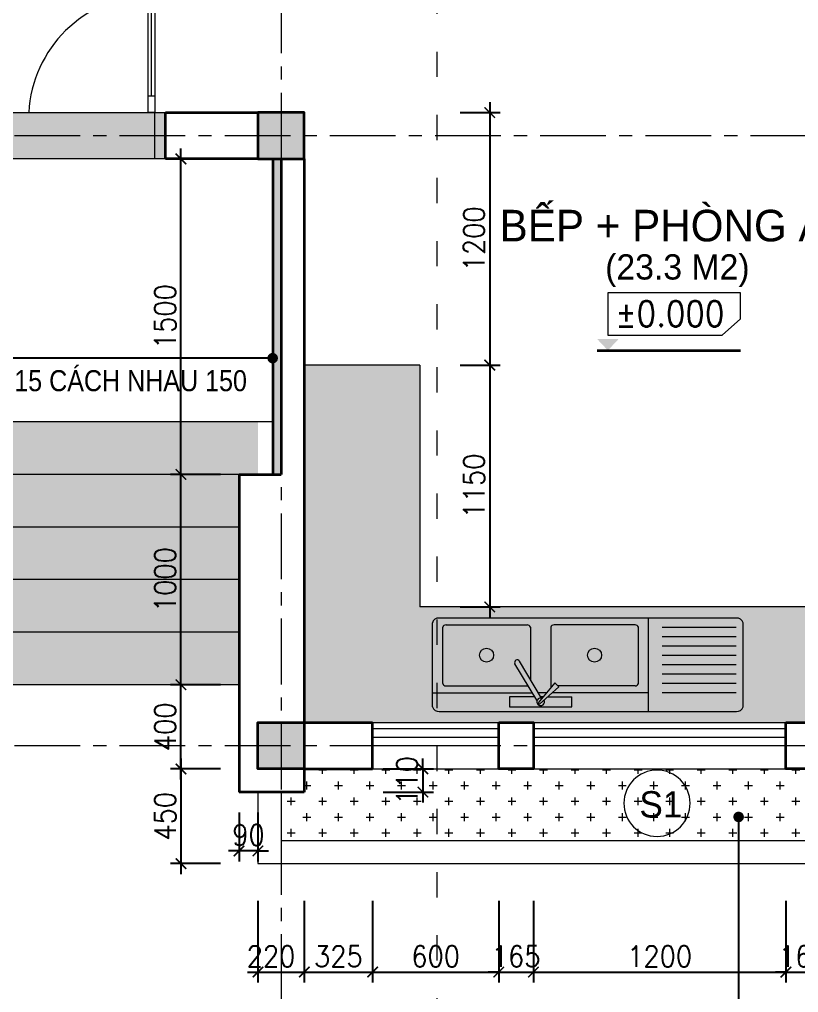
# Model space of a CAD drawing. Header units: millimetres. Extents: x -529782 to -142003, y -492574 to -273331.
# Drawn here: x -261448 to -257744, y -369084 to -364458 of the extents above; entities that cross this region are included whole.
import ezdxf

# ---------------------------------------------------------------- set-up
doc = ezdxf.new("R2010")
doc.units = ezdxf.units.MM
doc.header["$LTSCALE"] = 500
doc.header["$MEASUREMENT"] = 0
doc.header["$PDMODE"] = 3
doc.linetypes.add('ACAD_ISO03W100', pattern=[30, 12, -18])
doc.linetypes.add('CENTER', pattern=[2, 1.25, -0.25, 0.25, -0.25])
doc.layers.get('0').update_dxf_attribs({"linetype": 'CONTINUOUS', "lineweight": 13})
doc.layers.get('Defpoints').update_dxf_attribs({"color": 255, "linetype": 'CONTINUOUS', "lineweight": 13})
for name, color, linetype, lineweight in [('1.cat 30', 30, 'CONTINUOUS', 35), ('1.cot', 2, 'CONTINUOUS', 35), ('2.thay 145', 145, 'CONTINUOUS', 18), ('3.manh 08', 8, 'CONTINUOUS', 9), ('4.dim 08', 8, 'CONTINUOUS', 13), ('7.tim 67', 67, 'CENTER', 9), ('8.vat lieu 08', 8, 'CONTINUOUS', 5), ('9.text \xad white', 7, 'CONTINUOUS', 15), ('CA.manh 08', 8, 'CONTINUOUS', 9), ('CA.thay 145', 145, 'CONTINUOUS', 18), ('CHITIET', 9, 'CONTINUOUS', 9), ('noithat', 15, 'CONTINUOUS', 9)]:
    doc.layers.add(name, color=color, linetype=linetype, lineweight=lineweight)
doc.styles.add('CA.JSC1', font='')
doc.styles.get("Standard").update_dxf_attribs({"font": 'txt.shx', "width": 0.9})
doc.styles.add('VnAvantH', font='')
doc.styles.get('CA.JSC1').set_extended_font_data('.VnAvantH')
doc.styles.get('VnAvantH').set_extended_font_data('.VnAvantH')
doc.dimstyles.new('CA 50', dxfattribs={"dimscale": 0, "dimtxt": 100, "dimasz": 50, "dimexe": 50, "dimexo": 0, "dimgap": 25, "dimtad": 1, "dimdec": 0, "dimzin": 0, "dimdsep": 46, "dimtxsty": 'Standard', "dimblk": 'ARCHTICK', "dimcen": 0.09, "dimdle": 50, "dimclrd": 256, "dimclre": 256, "dimclrt": 7, "dimadec": 0, "dimazin": 0, "dimtfac": 1, "dimtdec": 0, "dimtix": 1, "dimtmove": 2, "dimatfit": 3, "dimldrblk": 'DOT', "dimfxl": 1, "dimtolj": 1, "dimtzin": 0, "dimarcsym": 0})
pattern_1 = [(37.50000000000001, (0, 0), (-1.259867162192163, 38.53647538026317), [0, -30.4, 0, -34, 0, -32.5]), (7.499999999999999, (0, 0), (35.39553410535454, 56.4429213045948), [0, -16.4, 0, -27.4, 0, -10.5]), (327.5, (-24.6, 0), (62.2828372350299, 0.11318107073929), [0, -10, 0, -36, 0, -47]), (317.5, (-24.6, 0), (60.12253209144586, 17.55351129868498), [0, -5, 0, -23.6, 0, -27])]

# ---------------------------------------------------------------- blocks, each defined once
blk = doc.blocks.new('A$C2BDB356E')
at = {"layer": 'noithat', "color": 135, "linetype": 'Continuous'}
for p, q in [((0.0007344302721321583, 599.9999563574092), (0.0007344302721321583, 699.9999563574092)), ((0.0007344302721321583, 699.9999563574092), (40.00073443027213, 699.9999563574092)), ((40.00073443027213, 699.9999563574092), (40.00073443027213, 599.9999563574092)), ((40.00073443027213, 599.9999563574092), (0.0007344302721321583, 599.9999563574092)), ((0.0007344302721321583, 99.99995635740925), (0.0007344302721321583, -4.364259075373411e-05)), ((40.00073443027213, 99.99995635740925), (0.0007344302721321583, 99.99995635740925)), ((40.00073443027213, -4.364259075373411e-05), (40.00073443027213, 99.99995635740925)), ((0.0007344302721321583, -4.364259075373411e-05), (40.00073443027213, -4.364259075373411e-05))]:
    blk.add_line(p, q, dxfattribs=at)
at = {"layer": 'noithat', "color": 8, "linetype": 'Continuous'}
for p, q in [((0.0007344302721321583, 99.99995635740925), (0.0007344302721321583, 599.9999563574092)), ((20.00073443027213, 599.9999563574092), (20.00073443027213, 99.99995635740925)), ((40.00073443027213, 599.9999563574092), (40.00073443027213, 99.99995635740925))]:
    blk.add_line(p, q, dxfattribs=at)
at = {"layer": 'noithat', "color": 1, "linetype": 'Continuous'}
blk.add_arc((10.18820847296689, 740.3098040898665), 740.9098847954065, 272.306074052381, 356.8812333185894, dxfattribs=at)
blk = doc.blocks.new('A$C6E1B72D1')
at = {"layer": 'noithat', "linetype": 'Continuous'}
for p, q in [((-0.0001640692353248596, 420.7680458985269), (-0.0001640692353248596, 22.14362573251128)), ((1444.282749138772, 442.9146523438394), (32.09326549619436, 442.91236352548)), ((449.2830543145537, 442.9131264649332), (450.34659191221, 7.104501128196716e-05)), ((1111.11319347471, 420.7672829590738), (814.6013526543975, 420.7672829590738)), ((814.6013526543975, 420.7672829590738), (814.6013526543975, 373.2193703614175)), ((1111.11319347471, 373.2193703614175), (1111.11319347471, 420.7672829590738)), ((1476.377323113382, 420.76880883798), (1477.335575066507, 22.14667749032378)), ((929.3222694024444, 373.2193703614175), (814.6013526543975, 373.2193703614175)), ((967.8308753594756, 407.7980751954019), (876.3742713555694, 325.6722207032144)), ((894.9060706719756, 307.8423256836832), (974.3280677422881, 401.890635009855)), ((950.1161841973662, 373.2193703614175), (961.7471961602569, 373.2193703614175)), ((957.7417640313506, 379.8828835450113), (957.786777459085, 379.8073525391519)), ((957.786777459085, 379.8073525391519), (1063.350131951272, 204.1603798829019)), ((979.8929481133819, 390.5480141602457), (980.0287513360381, 390.2893776856363)), ((980.0287513360381, 390.2893776856363), (1084.747531853616, 216.0469765625894)), ((990.2902869805694, 373.2193703614175), (1111.11319347471, 373.2193703614175)), ((449.3356971368194, 354.2458291016519), (908.1941871270537, 354.2458291016519)), ((876.3742713555694, 325.6722207032144), (894.9060706719756, 307.8423256836832)), ((914.7150306329131, 43.05503320321441), (914.7150306329131, 331.2996621094644)), ((934.092929802835, 354.2458291016519), (973.14932628721, 354.2458291016519)), ((1476.377323113382, 354.2458291016519), (1001.690891228616, 354.2458291016519)), ((497.4787025079131, 309.9541420899332), (497.4787025079131, 43.05427026376128)), ((513.5263709649444, 321.0274453125894), (881.2021522149444, 321.0274453125894)), ((1010.998752556741, 43.05503320321441), (1010.998752556741, 291.2682290039957)), ((1412.18741222471, 321.0274453125894), (1021.654727898538, 321.0274453125894)), ((1428.235080681741, 309.9541420899332), (1428.235080681741, 43.05503320321441)), ((32.09326549619436, 7.104501128196716e-05), (1445.240238152444, 0.0008339844644069672)), ((513.5263709649444, 31.98172998055816), (898.6673621758819, 31.98249292001128)), ((1412.18741222471, 31.98249292001128), (1027.046421013772, 31.98249292001128))]:
    blk.add_line(p, q, dxfattribs=at)
at = {"layer": 'noithat', "color": 156}
for p, q in [((32.09479137510061, 354.3312783204019), (385.142734490335, 354.3312783204019)), ((32.09479137510061, 310.0403542481363), (385.142734490335, 310.0403542481363)), ((32.09479137510061, 265.7486672364175), (385.142734490335, 265.7486672364175)), ((32.09479137510061, 221.4577431641519), (385.142734490335, 221.4577431641519)), ((32.09479137510061, 177.1668190918863), (385.142734490335, 177.1668190918863)), ((32.09479137510061, 132.8751320801675), (385.142734490335, 132.8751320801675)), ((32.09479137510061, 88.5842080079019), (385.142734490335, 88.5842080079019)), ((32.09479137510061, 44.29328393563628), (385.142734490335, 44.29328393563628))]:
    blk.add_line(p, q, dxfattribs=at)
at = {"layer": 'noithat', "linetype": 'Continuous'}
for centre in [(706.0976295098662, 175.4769082032144), (1219.617679558694, 175.4776711426675)]:
    blk.add_circle(centre, 33.2183837890625, dxfattribs=at)
for centre, radius, start, end in [((27.88928361982107, 414.6767083741724), 28.54690325358887, 81.53149259038038, 167.6794986471962), ((1448.484984233975, 414.6754441000521), 28.55016045374393, 12.3232379801275, 98.46398995753543), ((962.2162634953856, 397.4688732884824), 18.1301029671313, 250.4989757583646, 208.8114479477227), ((967.2825764790177, 400.668092019856), 7.15103431334749, 9.856066332278878, 85.60258372918807), ((511.4259673058987, 306.9064311049879), 14.27636990668869, 81.53967679184258, 167.6736672196492), ((1414.289938315749, 306.9095069915056), 14.273639983018, 12.31608928529571, 98.47056654684057), ((1073.935023337603, 210.3085482418537), 12.24091091034832, 210.1498957387909, 27.95584347097996), ((27.8893860206008, 28.23608449101448), 28.54724256486085, 192.3226559555198, 278.46819839597), ((511.4260698035359, 46.1031027585268), 14.27670949751336, 192.3306420769022, 278.4597047586103), ((900.7689119577408, 46.10205603763461), 14.27510329785728, 261.5342698816995, 347.6753836584962), ((1024.944871224463, 46.10205603763461), 14.27510329785728, 192.3246163415039, 278.4657301183006), ((1414.291083939373, 46.09898068383336), 14.27237406477604, 261.5240268080724, 347.6856265543046), ((1449.44306563586, 28.24014461413026), 28.5503489238796, 261.5348641832857, 347.6766344100138)]:
    blk.add_arc(centre, radius, start, end, dxfattribs=at)
blk = doc.blocks.new('ki hieu cost')
at = {"layer": '1.cat 30'}
blk.add_line((-119312.6479903211, -196389.5266377838), (-118175.9534743076, -196389.5266377837), dxfattribs=at)
at = {"layer": '3.manh 08'}
blk.add_lwpolyline([(-119227.225577535, -195933.8747298737), (-119227.225577535, -196268.1983629046), (-118320.4604987512, -196268.1983629046), (-118175.9534743076, -196138.8011558482), (-118175.9534743076, -195933.8747298737)], close=True, dxfattribs=at)
blk.add_solid([(-119312.6479903211, -196299.0221607631), (-119141.803164749, -196299.0221607631), (-119227.225577535, -196389.5266377839)], dxfattribs=at)
blk = doc.blocks.new('_ArchTick')
at = {"color": 1, "linetype": 'ByBlock', "const_width": 0.150000081}
blk.add_lwpolyline([(-0.5000002699998731, -0.5000002699998731), (0.5000002699998731, 0.5000002699998731)], dxfattribs=at)
blk = doc.blocks.new('*D354')
at = {"layer": '4.dim 08', "lineweight": -2, "transparency": 16777216}
for p, q in [((-260680, -367970.9999999998), (-260680, -368520.9999999998)), ((-260491.5, -368020.9999999998), (-260730, -368020.9999999998)), ((-260491.5, -368470.9999999998), (-260730, -368470.9999999998))]:
    blk.add_line(p, q, dxfattribs=at)
at = {"layer": 'Defpoints', "color": 0, "transparency": 16777216}
for p in [(-260491.5, -368020.9999999998), (-260680, -368470.9999999998), (-260491.5, -368470.9999999998)]:
    blk.add_point(p, dxfattribs=at)
at = {"layer": '4.dim 08', "lineweight": -2, "transparency": 16777216, "xscale": 50, "yscale": 50, "zscale": 50}
for p, rotation in [((-260680, -368020.9999999998), 90), ((-260680, -368470.9999999998), 270)]:
    blk.add_blockref('_ArchTick', p, dxfattribs=dict(at, rotation=rotation))
at = {"layer": '4.dim 08', "color": 7, "transparency": 16777216, "insert": (-260754.9999999999, -368245.9999999998), "char_height": 100, "attachment_point": 5, "rotation": 90}
blk.add_mtext('\\A1;450', dxfattribs=at)
blk = doc.blocks.new('_DOT')
at = {"color": 1, "linetype": 'ByBlock'}
blk.add_line((-0.5, 0), (-1, 0), dxfattribs=at)
at = {"color": 1, "linetype": 'ByBlock', "const_width": 0.5}
blk.add_lwpolyline([(-0.25, 0, 1), (0.25, 0, 1)], format="xyb", close=True, dxfattribs=at)
blk = doc.blocks.new('*D355')
at = {"layer": '4.dim 08', "lineweight": -2, "transparency": 16777216}
for p, q in [((-260680, -368070.9999999998), (-260680, -367570.9999999998)), ((-260491.5, -367620.9999999998), (-260730, -367620.9999999998)), ((-260491.5, -368020.9999999998), (-260730, -368020.9999999998))]:
    blk.add_line(p, q, dxfattribs=at)
at = {"layer": 'Defpoints', "color": 0, "transparency": 16777216}
for p in [(-260680, -367620.9999999998), (-260491.5, -367620.9999999998), (-260491.5, -368020.9999999998)]:
    blk.add_point(p, dxfattribs=at)
at = {"layer": '4.dim 08', "lineweight": -2, "transparency": 16777216, "xscale": 50, "yscale": 50, "zscale": 50}
for p, rotation in [((-260680, -367620.9999999998), 90), ((-260680, -368020.9999999998), 270)]:
    blk.add_blockref('_ArchTick', p, dxfattribs=dict(at, rotation=rotation))
at = {"layer": '4.dim 08', "color": 7, "transparency": 16777216, "insert": (-260754.9999999999, -367820.9999999999), "char_height": 100, "attachment_point": 5, "rotation": 90}
blk.add_mtext('\\A1;400', dxfattribs=at)
blk = doc.blocks.new('*D356')
at = {"layer": '4.dim 08', "lineweight": -2, "transparency": 16777216}
for p, q in [((-260680, -367670.9999999998), (-260680, -366570.9999999998)), ((-260491.5, -366620.9999999998), (-260730, -366620.9999999998)), ((-260491.5, -367620.9999999998), (-260730, -367620.9999999998))]:
    blk.add_line(p, q, dxfattribs=at)
at = {"layer": 'Defpoints', "color": 0, "transparency": 16777216}
for p in [(-260680, -366620.9999999998), (-260491.5, -366620.9999999998), (-260491.5, -367620.9999999998)]:
    blk.add_point(p, dxfattribs=at)
at = {"layer": '4.dim 08', "lineweight": -2, "transparency": 16777216, "xscale": 50, "yscale": 50, "zscale": 50}
for p, rotation in [((-260680, -366620.9999999998), 90), ((-260680, -367620.9999999998), 270)]:
    blk.add_blockref('_ArchTick', p, dxfattribs=dict(at, rotation=rotation))
at = {"layer": '4.dim 08', "color": 7, "transparency": 16777216, "insert": (-260754.9999999999, -367120.9999999999), "char_height": 100, "attachment_point": 5, "rotation": 90}
blk.add_mtext('\\A1;1000', dxfattribs=at)
blk = doc.blocks.new('*D357')
at = {"layer": '4.dim 08', "lineweight": -2, "transparency": 16777216}
for p, q in [((-260680, -366670.9999999998), (-260680, -365070.9999999998)), ((-260494.4089530162, -365120.9999999998), (-260730, -365120.9999999998)), ((-260494.4089530162, -366620.9999999998), (-260730, -366620.9999999998))]:
    blk.add_line(p, q, dxfattribs=at)
at = {"layer": 'Defpoints', "color": 0, "transparency": 16777216}
for p in [(-260680, -365120.9999999998), (-260494.4089530162, -365120.9999999998), (-260494.4089530162, -366620.9999999998)]:
    blk.add_point(p, dxfattribs=at)
at = {"layer": '4.dim 08', "lineweight": -2, "transparency": 16777216, "xscale": 50, "yscale": 50, "zscale": 50}
for p, rotation in [((-260680, -365120.9999999998), 90), ((-260680, -366620.9999999998), 270)]:
    blk.add_blockref('_ArchTick', p, dxfattribs=dict(at, rotation=rotation))
at = {"layer": '4.dim 08', "color": 7, "transparency": 16777216, "insert": (-260754.9999999999, -365870.9999999999), "char_height": 100, "attachment_point": 5, "rotation": 90}
blk.add_mtext('\\A1;1500', dxfattribs=at)
blk = doc.blocks.new('*D358')
at = {"layer": '4.dim 08', "lineweight": -2, "transparency": 16777216}
for p, q in [((-259211.5, -364850.9999999998), (-259211.5, -366150.9999999998)), ((-259352, -364900.9999999998), (-259161.5, -364900.9999999998)), ((-259352, -366100.9999999998), (-259161.5, -366100.9999999998))]:
    blk.add_line(p, q, dxfattribs=at)
at = {"layer": 'Defpoints', "color": 0, "transparency": 16777216}
for p in [(-259352, -364900.9999999998), (-259352, -366100.9999999998), (-259211.5, -366100.9999999998)]:
    blk.add_point(p, dxfattribs=at)
at = {"layer": '4.dim 08', "lineweight": -2, "transparency": 16777216, "xscale": 50, "yscale": 50, "zscale": 50}
for p, rotation in [((-259211.5, -364900.9999999998), 90), ((-259211.5, -366100.9999999998), 270)]:
    blk.add_blockref('_ArchTick', p, dxfattribs=dict(at, rotation=rotation))
at = {"layer": '4.dim 08', "color": 7, "transparency": 16777216, "insert": (-259286.4999999999, -365500.9999999999), "char_height": 100, "attachment_point": 5, "rotation": 90}
blk.add_mtext('\\A1;1200', dxfattribs=at)
blk = doc.blocks.new('*D359')
at = {"layer": '4.dim 08', "lineweight": -2, "transparency": 16777216}
for p, q in [((-259211.5, -366050.9999999998), (-259211.5, -367300.9999999997)), ((-259352, -366100.9999999998), (-259161.5, -366100.9999999998)), ((-259352, -367250.9999999997), (-259161.5, -367250.9999999997))]:
    blk.add_line(p, q, dxfattribs=at)
at = {"layer": 'Defpoints', "color": 0, "transparency": 16777216}
for p in [(-259352, -366100.9999999998), (-259352, -367250.9999999997), (-259211.5, -367250.9999999997)]:
    blk.add_point(p, dxfattribs=at)
at = {"layer": '4.dim 08', "lineweight": -2, "transparency": 16777216, "xscale": 50, "yscale": 50, "zscale": 50}
for p, rotation in [((-259211.5, -366100.9999999998), 90), ((-259211.5, -367250.9999999997), 270)]:
    blk.add_blockref('_ArchTick', p, dxfattribs=dict(at, rotation=rotation))
at = {"layer": '4.dim 08', "color": 7, "transparency": 16777216, "insert": (-259286.4999999999, -366675.9999999998), "char_height": 100, "attachment_point": 5, "rotation": 90}
blk.add_mtext('\\A1;1150', dxfattribs=at)
blk = doc.blocks.new('*D375')
at = {"layer": '4.dim 08', "lineweight": -2, "transparency": 16777216}
for p, q in [((-260313.8179060325, -368647.5), (-260313.8179060325, -369036.5)), ((-260093.8179060325, -368647.5), (-260093.8179060325, -369036.5)), ((-260363.8179060325, -368986.5), (-260043.8179060325, -368986.5))]:
    blk.add_line(p, q, dxfattribs=at)
at = {"layer": 'Defpoints', "color": 0, "transparency": 16777216}
for p in [(-260313.8179060325, -368647.5), (-260093.8179060325, -368647.5), (-260093.8179060325, -368986.5)]:
    blk.add_point(p, dxfattribs=at)
at = {"layer": '4.dim 08', "lineweight": -2, "transparency": 16777216, "xscale": 50, "yscale": 50, "zscale": 50, "rotation": 180}
blk.add_blockref('_ArchTick', (-260313.8179060325, -368986.5), dxfattribs=at)
at = {"layer": '4.dim 08', "lineweight": -2, "transparency": 16777216, "xscale": 50, "yscale": 50, "zscale": 50}
blk.add_blockref('_ArchTick', (-260093.8179060325, -368986.5), dxfattribs=at)
at = {"layer": '4.dim 08', "color": 7, "transparency": 16777216, "insert": (-260251.5, -368911.5), "char_height": 100, "attachment_point": 5}
blk.add_mtext('\\A1;220', dxfattribs=at)
blk = doc.blocks.new('*D376')
at = {"layer": '4.dim 08', "lineweight": -2, "transparency": 16777216}
for p, q in [((-260093.8179060325, -368647.5), (-260093.8179060325, -369036.5)), ((-259768.8179060325, -368647.5), (-259768.8179060325, -369036.5)), ((-260143.8179060325, -368986.5), (-259718.8179060325, -368986.5))]:
    blk.add_line(p, q, dxfattribs=at)
at = {"layer": 'Defpoints', "color": 0, "transparency": 16777216}
for p in [(-260093.8179060325, -368647.5), (-259768.8179060325, -368647.5), (-259768.8179060325, -368986.5)]:
    blk.add_point(p, dxfattribs=at)
at = {"layer": '4.dim 08', "lineweight": -2, "transparency": 16777216, "xscale": 50, "yscale": 50, "zscale": 50, "rotation": 180}
blk.add_blockref('_ArchTick', (-260093.8179060325, -368986.5), dxfattribs=at)
at = {"layer": '4.dim 08', "lineweight": -2, "transparency": 16777216, "xscale": 50, "yscale": 50, "zscale": 50}
blk.add_blockref('_ArchTick', (-259768.8179060325, -368986.5), dxfattribs=at)
at = {"layer": '4.dim 08', "color": 7, "transparency": 16777216, "insert": (-259931.3179060325, -368911.5), "char_height": 100, "attachment_point": 5}
blk.add_mtext('\\A1;325', dxfattribs=at)
blk = doc.blocks.new('*D377')
at = {"layer": '4.dim 08', "lineweight": -2, "transparency": 16777216}
for p, q in [((-259768.8179060325, -368647.5), (-259768.8179060325, -369036.5)), ((-259168.8179060325, -368647.5), (-259168.8179060325, -369036.5)), ((-259818.8179060325, -368986.5), (-259118.8179060325, -368986.5))]:
    blk.add_line(p, q, dxfattribs=at)
at = {"layer": 'Defpoints', "color": 0, "transparency": 16777216}
for p in [(-259768.8179060325, -368647.5), (-259168.8179060325, -368647.5), (-259168.8179060325, -368986.5)]:
    blk.add_point(p, dxfattribs=at)
at = {"layer": '4.dim 08', "lineweight": -2, "transparency": 16777216, "xscale": 50, "yscale": 50, "zscale": 50, "rotation": 180}
blk.add_blockref('_ArchTick', (-259768.8179060325, -368986.5), dxfattribs=at)
at = {"layer": '4.dim 08', "lineweight": -2, "transparency": 16777216, "xscale": 50, "yscale": 50, "zscale": 50}
blk.add_blockref('_ArchTick', (-259168.8179060325, -368986.5), dxfattribs=at)
at = {"layer": '4.dim 08', "color": 7, "transparency": 16777216, "insert": (-259468.8179060325, -368911.5), "char_height": 100, "attachment_point": 5}
blk.add_mtext('\\A1;600', dxfattribs=at)
blk = doc.blocks.new('*D378')
at = {"layer": '4.dim 08', "lineweight": -2, "transparency": 16777216}
for p, q in [((-259168.8179060325, -368647.5), (-259168.8179060325, -369036.5)), ((-259003.8179060325, -368647.5), (-259003.8179060325, -369036.5)), ((-259168.8179060325, -368986.5), (-259218.8179060325, -368986.5)), ((-259168.8179060325, -368986.5), (-259003.8179060325, -368986.5)), ((-259003.8179060325, -368986.5), (-258953.8179060325, -368986.5))]:
    blk.add_line(p, q, dxfattribs=at)
at = {"layer": 'Defpoints', "color": 0, "transparency": 16777216}
for p in [(-259168.8179060325, -368647.5), (-259003.8179060325, -368647.5), (-259003.8179060325, -368986.5)]:
    blk.add_point(p, dxfattribs=at)
at = {"layer": '4.dim 08', "lineweight": -2, "transparency": 16777216, "xscale": 50, "yscale": 50, "zscale": 50}
blk.add_blockref('_ArchTick', (-259168.8179060325, -368986.5), dxfattribs=at)
at = {"layer": '4.dim 08', "lineweight": -2, "transparency": 16777216, "xscale": 50, "yscale": 50, "zscale": 50, "rotation": 180}
blk.add_blockref('_ArchTick', (-259003.8179060325, -368986.5), dxfattribs=at)
at = {"layer": '4.dim 08', "color": 7, "transparency": 16777216, "insert": (-259086.3179060325, -368911.5), "char_height": 100, "attachment_point": 5}
blk.add_mtext('\\A1;165', dxfattribs=at)
blk = doc.blocks.new('*D379')
at = {"layer": '4.dim 08', "lineweight": -2, "transparency": 16777216}
for p, q in [((-259003.8179060325, -368647.5), (-259003.8179060325, -369036.5)), ((-257803.8179060325, -368647.5), (-257803.8179060325, -369036.5)), ((-259053.8179060325, -368986.5), (-257753.8179060325, -368986.5))]:
    blk.add_line(p, q, dxfattribs=at)
at = {"layer": 'Defpoints', "color": 0, "transparency": 16777216}
for p in [(-259003.8179060325, -368647.5), (-257803.8179060325, -368647.5), (-257803.8179060325, -368986.5)]:
    blk.add_point(p, dxfattribs=at)
at = {"layer": '4.dim 08', "lineweight": -2, "transparency": 16777216, "xscale": 50, "yscale": 50, "zscale": 50, "rotation": 180}
blk.add_blockref('_ArchTick', (-259003.8179060325, -368986.5), dxfattribs=at)
at = {"layer": '4.dim 08', "lineweight": -2, "transparency": 16777216, "xscale": 50, "yscale": 50, "zscale": 50}
blk.add_blockref('_ArchTick', (-257803.8179060325, -368986.5), dxfattribs=at)
at = {"layer": '4.dim 08', "color": 7, "transparency": 16777216, "insert": (-258403.8179060325, -368911.5), "char_height": 100, "attachment_point": 5}
blk.add_mtext('\\A1;1200', dxfattribs=at)
blk = doc.blocks.new('*D380')
at = {"layer": '4.dim 08', "lineweight": -2, "transparency": 16777216}
for p, q in [((-257803.8179060325, -368647.5), (-257803.8179060325, -369036.5)), ((-257638.8179060325, -368647.5), (-257638.8179060325, -369036.5)), ((-257803.8179060325, -368986.5), (-257853.8179060325, -368986.5)), ((-257803.8179060325, -368986.5), (-257638.8179060325, -368986.5)), ((-257638.8179060325, -368986.5), (-257588.8179060325, -368986.5))]:
    blk.add_line(p, q, dxfattribs=at)
at = {"layer": 'Defpoints', "color": 0, "transparency": 16777216}
for p in [(-257803.8179060325, -368647.5), (-257638.8179060325, -368647.5), (-257638.8179060325, -368986.5)]:
    blk.add_point(p, dxfattribs=at)
at = {"layer": '4.dim 08', "lineweight": -2, "transparency": 16777216, "xscale": 50, "yscale": 50, "zscale": 50}
blk.add_blockref('_ArchTick', (-257803.8179060325, -368986.5), dxfattribs=at)
at = {"layer": '4.dim 08', "lineweight": -2, "transparency": 16777216, "xscale": 50, "yscale": 50, "zscale": 50, "rotation": 180}
blk.add_blockref('_ArchTick', (-257638.8179060325, -368986.5), dxfattribs=at)
at = {"layer": '4.dim 08', "color": 7, "transparency": 16777216, "insert": (-257721.3179060325, -368911.5), "char_height": 100, "attachment_point": 5}
blk.add_mtext('\\A1;165', dxfattribs=at)
blk = doc.blocks.new('*D656')
at = {"layer": '4.dim 08', "lineweight": -2, "transparency": 16777216}
for p, q in [((-260403.8179060324, -368228.3886874783), (-260403.8179060324, -368460.6406656787)), ((-260313.8179060325, -368228.3886874783), (-260313.8179060325, -368460.6406656787)), ((-260403.8179060324, -368410.6406656787), (-260453.8179060324, -368410.6406656787)), ((-260313.8179060325, -368410.6406656787), (-260403.8179060324, -368410.6406656787)), ((-260313.8179060325, -368410.6406656787), (-260263.8179060325, -368410.6406656787))]:
    blk.add_line(p, q, dxfattribs=at)
at = {"layer": 'Defpoints', "color": 0, "transparency": 16777216}
for p in [(-260403.8179060324, -368228.3886874783), (-260313.8179060325, -368228.3886874783), (-260403.8179060324, -368410.6406656787)]:
    blk.add_point(p, dxfattribs=at)
at = {"layer": '4.dim 08', "lineweight": -2, "transparency": 16777216, "xscale": 50, "yscale": 50, "zscale": 50}
blk.add_blockref('_ArchTick', (-260403.8179060324, -368410.6406656787), dxfattribs=at)
at = {"layer": '4.dim 08', "lineweight": -2, "transparency": 16777216, "xscale": 50, "yscale": 50, "zscale": 50, "rotation": 180}
blk.add_blockref('_ArchTick', (-260313.8179060325, -368410.6406656787), dxfattribs=at)
at = {"layer": '4.dim 08', "color": 7, "transparency": 16777216, "insert": (-260358.8179060325, -368335.6406656787), "char_height": 100, "attachment_point": 5}
blk.add_mtext('\\A1;90', dxfattribs=at)
blk = doc.blocks.new('*D657')
at = {"layer": '4.dim 08', "lineweight": -2, "transparency": 16777216}
for p, q in [((-259529.672456196, -368020.9999999998), (-259529.672456196, -367970.9999999998)), ((-259717.738131786, -368020.9999999998), (-259479.672456196, -368020.9999999998)), ((-259529.672456196, -368020.9999999998), (-259529.672456196, -368130.9999999997)), ((-259717.738131786, -368130.9999999997), (-259479.672456196, -368130.9999999997)), ((-259529.672456196, -368130.9999999997), (-259529.672456196, -368180.9999999997))]:
    blk.add_line(p, q, dxfattribs=at)
at = {"layer": 'Defpoints', "color": 0, "transparency": 16777216}
for p in [(-259717.738131786, -368020.9999999998), (-259717.738131786, -368130.9999999997), (-259529.672456196, -368130.9999999997)]:
    blk.add_point(p, dxfattribs=at)
at = {"layer": '4.dim 08', "lineweight": -2, "transparency": 16777216, "xscale": 50, "yscale": 50, "zscale": 50}
for p, rotation in [((-259529.672456196, -368020.9999999998), 270), ((-259529.672456196, -368130.9999999997), 90)]:
    blk.add_blockref('_ArchTick', p, dxfattribs=dict(at, rotation=rotation))
at = {"layer": '4.dim 08', "color": 7, "transparency": 16777216, "insert": (-259604.672456196, -368075.9999999998), "char_height": 100, "attachment_point": 5, "rotation": 90}
blk.add_mtext('\\A1;110', dxfattribs=at)

msp = doc.modelspace()

# ---------------------------------------------------------------- hatches: boundary and pattern name
at = {"layer": '1.cot'}
for points in [[(-260093.8179060325, -364900.9999999998), (-260313.8179060325, -364900.9999999998), (-260313.8179060325, -365120.9999999998), (-260093.8179060325, -365120.9999999998)], [(-260093.8179060325, -364900.9999999998), (-260313.8179060325, -364900.9999999998), (-260313.8179060325, -365120.9999999998), (-260093.8179060325, -365120.9999999998)], [(-260313.8179060325, -367800.9999999998), (-260093.8179060325, -367800.9999999998), (-260093.8179060325, -368020.9999999998), (-260313.8179060325, -368020.9999999998)]]:
    msp.add_hatch(color=256, dxfattribs=at).paths.add_polyline_path(points)
at = {"layer": '4.dim 08'}
h = msp.add_hatch(dxfattribs=at)
h.set_pattern_fill('CROSS', color=256, scale=300, style=0)
h.set_pattern_definition([(0, (0, 0), (75, 75), [37.5, -112.5]), (90, (18.75, -18.75), (-74.99999999999999, 75), [37.5, -112.5])])
h.paths.add_polyline_path([(-256713.8179060325, -368130.9999999998), (-256713.8179060325, -368020.9999999997), (-260093.8179060325, -368020.9999999997), (-260093.8179060325, -368130.9999999997), (-260203.8179060325, -368130.9999999997), (-260203.8179060325, -368360.9999999998), (-256603.8179060332, -368360.9999999997), (-256603.8179060333, -368130.9999999998)])
at = {"layer": '8.vat lieu 08'}
h = msp.add_hatch(dxfattribs=at)
h.set_pattern_fill('AR-SAND', color=256, scale=20, style=0)
h.set_pattern_definition(pattern_1)
h.paths.add_polyline_path([(-260803.8179060325, -364900.9999999998), (-263603.8179060411, -364900.9999999999), (-263603.8179060411, -365121.0000000001), (-260803.8179060325, -365121.0000000001)])
h.paths.add_polyline_path([(-263603.8179060411, -364900.9999999999), (-263653.8179060411, -364900.9999999998), (-263653.8179060411, -365121.0000000002), (-263603.8179060411, -365121.0000000002)])
h.paths.add_polyline_path([(-260753.8179060325, -364900.9999999999), (-260803.8179060325, -364900.9999999999), (-260803.8179060325, -365121.0000000001), (-260753.8179060325, -365121.0000000002)])
h = msp.add_hatch(dxfattribs=at)
h.set_pattern_fill('AR-SAND', color=256, scale=20, style=0)
h.set_pattern_definition(pattern_1)
h.paths.add_polyline_path([(-264413.8179060325, -365120.9999999998), (-264663.8179060325, -365120.9999999998), (-264663.8179060325, -365920.9999999999), (-264663.8179060325, -366620.9999999998), (-262107.3179060326, -366620.9999999998), (-262107.3179060326, -366444.9999999997), (-262214.1477425817, -366522.1402127289), (-262214.1477425816, -366491.303884571), (-262107.3179060327, -366414.1636718418), (-262000.4880694836, -366491.303884571), (-262000.4880694837, -366522.1402127288), (-262107.3179060326, -366444.9999999997), (-262107.3179060326, -366620.9999999998), (-260313.8179060325, -366620.9999999998), (-260313.8179060325, -366370.9999999998), (-264413.8179060325, -366370.9999999998)])
h.paths.add_polyline_path([(-260829.9999999999, -366601.0000000001), (-260829.9999999999, -366341.0000000001), (-260679.9999999999, -366341.0000000001), (-260679.9999999999, -366601.0000000001)], flags=24)
h.paths.add_polyline_path([(-264113.9999999999, -366400.9999999999), (-264113.9999999999, -366140.9999999999), (-263963.9999999999, -366140.9999999999), (-263963.9999999999, -366400.9999999999)], flags=24)
h.paths.add_polyline_path([(-261952.685526606, -366551.5723405586), (-261842.5153349343, -366551.5723405586), (-261842.5153349343, -366417.9801396339), (-261952.685526606, -366417.9801396339)], flags=24)
msp.add_hatch(color=256, dxfattribs=at).paths.add_polyline_path([(-260203.8179060325, -365121.0000000001), (-260243.8179060325, -365121.0000000001), (-260243.8179060324, -366620.9999999999), (-260203.8179060325, -366620.9999999999)])
h = msp.add_hatch(dxfattribs=at)
h.set_pattern_fill('AR-SAND', color=256, scale=20, style=0)
h.set_pattern_definition(pattern_1)
h.paths.add_polyline_path([(-264663.8179060325, -365920.9999999999), (-264913.8179060325, -365920.9999999999), (-264913.8179060324, -366870.9999999999), (-262107.3179060326, -366870.9999999998), (-262107.3179060326, -366620.9999999999), (-264663.8179060325, -366620.9999999998)], flags=17)
h.paths.add_polyline_path([(-262107.3179060326, -366870.9999999998), (-264913.8179060324, -366870.9999999998), (-264913.8179060325, -365920.9999999999), (-265103.8179060325, -365920.9999999999), (-265103.8179060325, -367120.9999999998), (-262107.3179060326, -367120.9999999998)])
h.paths.add_polyline_path([(-265103.8179060325, -365920.9999999999), (-265163.8179060325, -365920.9999999999), (-265163.8179060325, -367120.9999999998), (-265103.8179060325, -367120.9999999998)], flags=16)
h.paths.add_polyline_path([(-265163.8179060325, -365920.9999999999), (-265413.8179060324, -365921), (-265413.8179060325, -367370.9999999998), (-265103.8179060325, -367370.9999999998), (-265103.8179060325, -367120.9999999998), (-265163.8179060325, -367120.9999999998)], flags=17)
h.paths.add_polyline_path([(-262107.3179060326, -367120.9999999998), (-265103.8179060324, -367120.9999999998), (-265103.8179060325, -367370.9999999998), (-262107.3179060326, -367370.9999999998)])
h.paths.add_polyline_path([(-265103.8179060325, -367370.9999999998), (-265413.8179060325, -367370.9999999998), (-265413.8179060324, -365920.9999999999), (-265663.8179060325, -365920.9999999999), (-265663.8179060324, -367620.9999999998), (-265103.8179060325, -367620.9999999998)])
h.paths.add_polyline_path([(-261952.2951597851, -366799.6205064542), (-261842.9057017552, -366799.6205064542), (-261842.9057017552, -366668.3705064548), (-261952.2951597851, -366668.3705064548)], flags=24)
h.paths.add_polyline_path([(-260829.9999999999, -367273.4999999999), (-260829.9999999999, -366968.4999999999), (-260679.9999999999, -366968.4999999999), (-260679.9999999999, -367273.4999999999)], flags=9)
h.paths.add_polyline_path([(-261953.0469773661, -367051.9337913187), (-261842.1538841742, -367051.9337913187), (-261842.1538841742, -366916.1728858335), (-261953.0469773661, -366916.1728858335)], flags=24)
h.paths.add_polyline_path([(-265316.3179060325, -366197), (-265011.3179060325, -366197), (-265011.3179060325, -366347), (-265316.3179060325, -366347)], flags=9)
h.paths.add_polyline_path([(-261952.6566105452, -367299.9819572143), (-261842.5442509951, -367299.9819572143), (-261842.5442509951, -367166.5632526544), (-261952.6566105452, -367166.5632526544)], flags=24)
h.paths.add_polyline_path([(-261952.2951597851, -367587.6205064542), (-261842.9057017552, -367587.6205064542), (-261842.9057017552, -367456.3705064548), (-261952.2951597851, -367456.3705064548)], flags=24)
h.paths.add_polyline_path([(-265826.3179060325, -366197), (-265611.3179060325, -366197), (-265611.3179060325, -366347), (-265826.3179060325, -366347)], flags=9)
h.paths.add_polyline_path([(-260403.8179060325, -367120.9999999999), (-260403.8179060325, -366870.9999999999), (-262107.3179060326, -366870.9999999999), (-262107.3179060326, -367120.9999999998)])
h.paths.add_polyline_path([(-260403.8179060325, -367370.9999999999), (-260403.8179060325, -367120.9999999999), (-262107.3179060326, -367120.9999999998), (-262107.3179060326, -367370.9999999998)])
edge = h.paths.add_edge_path()
edge.add_line((-260403.8179060325, -367620.9999999998), (-260403.8179060325, -367370.9999999998))
edge.add_line((-260403.8179060325, -367370.9999999998), (-262107.3179060326, -367370.9999999998))
edge.add_line((-262107.3179060326, -367370.9999999998), (-262107.3179060326, -367590.9999999999))
edge.add_arc((-262107.3179060326, -367620.9999999999), 30, 1.1118572729174048e-10, 90, ccw=False)
edge.add_line((-262077.3179060326, -367620.9999999998), (-260403.8179060325, -367620.9999999998))
h.paths.add_polyline_path([(-260403.8179060325, -366870.9999999999), (-260403.8179060325, -366620.9999999998), (-262107.3179060326, -366620.9999999998), (-262107.3179060326, -366870.9999999999)])
h = msp.add_hatch(dxfattribs=at)
h.set_pattern_fill('AR-SAND', color=256, scale=30, style=0)
h.set_pattern_definition([(37.50000000000001, (0, 0), (-1.889800743288245, 57.80471307039476), [0, -45.6, 0, -51, 0, -48.75]), (7.499999999999999, (0, 0), (53.09330115803181, 84.66438195689221), [0, -24.6, 0, -41.1, 0, -15.75]), (327.5, (-36.9, 0), (93.42425585254486, 0.1697716061089349), [0, -15, 0, -54, 0, -70.5]), (317.5, (-36.9, 0), (90.1837981371688, 26.33026694802748), [0, -7.5, 0, -35.4, 0, -40.5])])
h.paths.add_polyline_path([(-259543.8179060324, -366100.9999999998), (-260093.8179060325, -366100.9999999998), (-260093.8179060325, -367800.9999999998), (-259768.8179060325, -367800.9999999998), (-257038.8179060324, -367800.9999999998), (-256713.8179060325, -367800.9999999998), (-256713.8179060325, -367250.9999999997), (-259543.8179060325, -367250.9999999998)])
h.paths.add_polyline_path([(-257047, -367663.4999999998), (-257047, -367388.4999999998), (-256897, -367388.4999999998), (-256897, -367663.4999999998)], flags=24)

# ---------------------------------------------------------------- linework, layer by layer
at = {"layer": '1.cat 30'}
for p, q in [((-260753.8179060325, -364900.9999999998), (-260313.8179060325, -364900.9999999998)), ((-260753.8179060325, -365121.0000000001), (-260753.8179060325, -364900.9999999998)), ((-260313.8179060325, -364900.9999999998), (-260313.8179060325, -365121.0000000001)), ((-260313.8179060325, -365121.0000000001), (-260753.8179060325, -365121.0000000001)), ((-260313.8179060325, -365121.0000000001), (-260203.8179060325, -365121.0000000001)), ((-260243.8179060325, -365121.0000000001), (-260243.8179060325, -366620.9999999998)), ((-260203.8179060325, -365121.0000000001), (-260203.8179060325, -366620.9999999998)), ((-260203.8179060325, -365121.0000000001), (-260203.8179060325, -365121.0000000001)), ((-260093.8179060325, -365120.9999999998), (-260093.8179060325, -368130.9999999997)), ((-260403.8179060325, -366620.9999999999), (-260203.8179060324, -366620.9999999998)), ((-260403.8179060325, -366620.9999999998), (-260403.8179060325, -368130.9999999997)), ((-260093.8179060325, -367800.9999999998), (-259768.8179060325, -367800.9999999998)), ((-259768.8179060325, -368020.9999999998), (-259768.8179060325, -367800.9999999998)), ((-260093.8179060325, -368020.9999999997), (-259768.8179060325, -368020.9999999998)), ((-260093.8179060325, -368130.9999999997), (-260403.8179060325, -368130.9999999997))]:
    msp.add_line(p, q, dxfattribs=at)
for points in [[(-259168.8179060325, -367800.9999999998), (-259003.8179060325, -367800.9999999998), (-259003.8179060325, -368020.9999999998), (-259168.8179060325, -368020.9999999998)], [(-257803.8179060325, -367800.9999999998), (-257638.8179060325, -367800.9999999998), (-257638.8179060325, -368020.9999999997), (-257803.8179060325, -368020.9999999997)]]:
    msp.add_lwpolyline(points, close=True, dxfattribs=at)
at = {"layer": '1.cot'}
for points in [[(-260313.8179060325, -365120.9999999998), (-260093.8179060325, -365120.9999999998), (-260093.8179060325, -364900.9999999998), (-260313.8179060325, -364900.9999999998)], [(-260313.8179060325, -365120.9999999998), (-260093.8179060325, -365120.9999999998), (-260093.8179060325, -364900.9999999998), (-260313.8179060325, -364900.9999999998)], [(-260093.8179060325, -368020.9999999998), (-260313.8179060325, -368020.9999999998), (-260313.8179060325, -367800.9999999998), (-260093.8179060325, -367800.9999999998)]]:
    msp.add_lwpolyline(points, close=True, dxfattribs=at)
at = {"layer": '2.thay 145', "color": 1, "linetype": 'ACAD_ISO03W100', "ltscale": 0.02}
msp.add_line((-259461.7747263241, -370731.4125023412), (-259461.7747263241, -357787.5568122642), dxfattribs=at)
at = {"layer": '2.thay 145'}
msp.add_line((-259768.8179060325, -368020.9999999998), (-257038.8179060324, -368020.9999999997), dxfattribs=at)
at = {"layer": '3.manh 08'}
msp.add_lwpolyline([(-258258.9871022411, -368184.2352623339, -3898660.642287513), (-258258.987102241, -368184.2351007399, 1.154242490888426e-06), (-258258.9871022408, -368184.2351815369, 1.154242490888426e-06)], format="xyb", dxfattribs=at)
at = {"layer": '7.tim 67', "ltscale": 0.5}
for p, q in [((-260203.8179060325, -357806.4999999999), (-260203.8179060325, -370523.9999999999)), ((-252659.3179060326, -365010.9999999998), (-267845.8179060326, -365010.9999999998)), ((-252659.3179060326, -367910.9999999998), (-267845.8179060326, -367910.9999999998))]:
    msp.add_line(p, q, dxfattribs=at)
at = {"layer": 'CA.manh 08', "color": 250}
msp.add_line((-260243.8179060325, -366370.9999999998), (-264413.8179060325, -366370.9999999998), dxfattribs=at)
msp.add_lwpolyline([(-263653.8179060411, -364900.9999999998), (-260753.8179060325, -364900.9999999998), (-260753.8179060325, -365121.0000000001), (-263653.8179060411, -365121.0000000001)], close=True, dxfattribs=at)
at = {"layer": 'CA.thay 145'}
for p, q in [((-259543.8179060324, -366100.9999999998), (-260093.8179060325, -366100.9999999998)), ((-259543.8179060324, -366100.9999999998), (-259543.8179060325, -367250.9999999997)), ((-260313.8179060325, -366620.9999999998), (-264663.8179060325, -366620.9999999998)), ((-260403.8179060325, -366870.9999999998), (-264913.8179060325, -366870.9999999998)), ((-260403.8179060325, -367120.9999999998), (-265163.8179060325, -367120.9999999998)), ((-256713.8179060325, -367250.9999999998), (-259543.8179060325, -367250.9999999997)), ((-260403.8179060325, -367370.9999999998), (-265413.8179060325, -367370.9999999998)), ((-260403.8179060325, -367620.9999999998), (-265663.8179060325, -367620.9999999998)), ((-259768.8179060325, -367910.9999999998), (-259768.8179060325, -367800.9999999998)), ((-259768.8179060325, -367800.9999999998), (-257038.8179060324, -367800.9999999998)), ((-259168.8179060325, -367830.9999999998), (-259768.8179060325, -367830.9999999998)), ((-257803.8179060325, -367830.9999999998), (-259003.8179060325, -367830.9999999998)), ((-259168.8179060325, -367870.9999999998), (-259768.8179060325, -367870.9999999998)), ((-257803.8179060325, -367870.9999999998), (-259003.8179060325, -367870.9999999998)), ((-259168.8179060325, -367910.9999999998), (-259768.8179060325, -367910.9999999998))]:
    msp.add_line(p, q, dxfattribs=at)
msp.add_lwpolyline([(-260803.8179060325, -364900.9999999998), (-260753.8179060325, -364900.9999999998), (-260753.8179060325, -365121.0000000001), (-260803.8179060325, -365121.0000000001)], close=True, dxfattribs=at)
for points in [[(-257803.8179060325, -367910.9999999998), (-259003.8179060325, -367910.9999999998)], [(-260313.8179060325, -368130.9999999997), (-260313.8179060325, -368470.9999999998), (-256493.8179060325, -368470.9999999998), (-256493.8179060325, -368130.9999999997)], [(-260203.8179060325, -368130.9999999997), (-260203.8179060325, -368360.9999999998), (-256603.8179060325, -368360.9999999998), (-256603.8179060325, -368130.9999999998)]]:
    msp.add_lwpolyline(points, dxfattribs=at)

# ---------------------------------------------------------------- block references
at = {"layer": '2.thay 145', "xscale": 0.5999999999767169, "yscale": 0.5999999999767169, "zscale": 0.6000000000000001}
msp.add_blockref('ki hieu cost', (-187113.7403192624, -248197.6751609351), dxfattribs=at)
at = {"layer": 'noithat', "xscale": 0.8000000000029104, "yscale": 0.8000000000465661, "zscale": 0.8, "rotation": 180}
msp.add_blockref('A$C2BDB356E', (-260803.8173184883, -364341.0000349139), dxfattribs=at)
at = {"layer": 'noithat', "rotation": 180}
msp.add_blockref('A$C6E1B72D1', (-258007.2406406955, -367304.5968150569), dxfattribs=at)

# ---------------------------------------------------------------- texts
at = {"layer": '9.text \xad white'}
for s, height, style, p in [('bÕp + phßng ¨n', 150, 'CA.JSC1', (-259164.9635573111, -365513.1656239377)), ('(23.3 M2)', 120, 'CA.JSC1', (-258662.9387750564, -365694.5269575333)), ('s1', 124.999999999455, 'VnAvantH', (-258500.3085653386, -368251.7149264466))]:
    msp.add_text(s, height=height, dxfattribs=dict(at, style=style)).set_placement(p)
at = {"layer": '9.text \xad white', "style": 'CA.JSC1', "width": 0.8912940669403804}
msp.add_text('kÎ chØ lâm 5 réng 15 c¸ch nhau 150 ', height=100, dxfattribs=at).set_placement((-262684.3212506024, -366225.3531131349))
at = {"layer": '9.text \xad white', "lineweight": 100, "insert": (-258614.6672303157, -365797.0311534228), "char_height": 120, "width": 546.9, "attachment_point": 1}
msp.add_mtext('%%P0.000', dxfattribs=at)

# ---------------------------------------------------------------- dimensions: what is measured, and where the dimension line sits
at = {"layer": '4.dim 08'}
for base, p1, p2, picture, middle in [((-259211.5, -366100.9999999998), (-259352, -364900.9999999998), (-259352, -366100.9999999998), '*D358', (-259286.4999999999, -365500.9999999999)), ((-260680, -365120.9999999998), (-260494.4089530162, -366620.9999999998), (-260494.4089530162, -365120.9999999998), '*D357', (-260754.9999999999, -365870.9999999999)), ((-259211.5, -367250.9999999997), (-259352, -366100.9999999998), (-259352, -367250.9999999997), '*D359', (-259286.4999999999, -366675.9999999998)), ((-260680, -366620.9999999998), (-260491.5, -367620.9999999998), (-260491.5, -366620.9999999998), '*D356', (-260754.9999999999, -367120.9999999999)), ((-260680, -367620.9999999998), (-260491.5, -368020.9999999998), (-260491.5, -367620.9999999998), '*D355', (-260754.9999999999, -367820.9999999999)), ((-260680, -368470.9999999998), (-260491.5, -368020.9999999998), (-260491.5, -368470.9999999998), '*D354', (-260754.9999999999, -368245.9999999998)), ((-259529.672456196, -368130.9999999997), (-259717.738131786, -368020.9999999998), (-259717.738131786, -368130.9999999997), '*D657', (-259604.672456196, -368075.9999999998))]:
    dim = msp.add_linear_dim(base=base, p1=p1, p2=p2, angle=90, dimstyle='CA 50', override={"dimscale": 1}, dxfattribs=at)
    dim.commit()
    dim.dimension.update_dxf_attribs({"geometry": picture, "text_midpoint": middle})
for base, p1, p2, picture, middle in [((-260403.8179060324, -368410.6406656787), (-260313.8179060325, -368228.3886874783), (-260403.8179060324, -368228.3886874783), '*D656', (-260358.8179060325, -368335.6406656787)), ((-259768.8179060325, -368986.5), (-260093.8179060325, -368647.5), (-259768.8179060325, -368647.5), '*D376', (-259931.3179060325, -368911.5)), ((-259168.8179060325, -368986.5), (-259768.8179060325, -368647.5), (-259168.8179060325, -368647.5), '*D377', (-259468.8179060325, -368911.5)), ((-259003.8179060325, -368986.5), (-259168.8179060325, -368647.5), (-259003.8179060325, -368647.5), '*D378', (-259086.3179060325, -368911.5)), ((-257803.8179060325, -368986.5), (-259003.8179060325, -368647.5), (-257803.8179060325, -368647.5), '*D379', (-258403.8179060325, -368911.5)), ((-257638.8179060325, -368986.5), (-257803.8179060325, -368647.5), (-257638.8179060325, -368647.5), '*D380', (-257721.3179060325, -368911.5))]:
    dim = msp.add_linear_dim(base=base, p1=p1, p2=p2, dimstyle='CA 50', override={"dimscale": 1}, dxfattribs=at)
    dim.commit()
    dim.dimension.update_dxf_attribs({"geometry": picture, "text_midpoint": middle})
dim = msp.add_linear_dim(base=(-260093.8179060325, -368986.5), p1=(-260313.8179060325, -368647.5), p2=(-260093.8179060325, -368647.5), dimstyle='CA 50', override={"dimscale": 1}, dxfattribs=at)
dim.commit()
dim.dimension.update_dxf_attribs({"geometry": '*D375', "text_midpoint": (-260251.5, -368911.5), "dimtype": 160})

# ---------------------------------------------------------------- leaders
at = {"layer": 'CHITIET'}
for points in [[(-260243.8179060325, -366068.232146868), (-262695.3946041537, -366068.232146868)], [(-258028.4688094631, -368249.2600795795), (-258028.4688094631, -369291.3749679157), (-256841.2676534879, -369291.3749679157)]]:
    msp.add_leader(points, dimstyle='CA 50', override={"dimscale": 1, "dimtad": 0}, dxfattribs=at)

doc.saveas('drawing.dxf')
